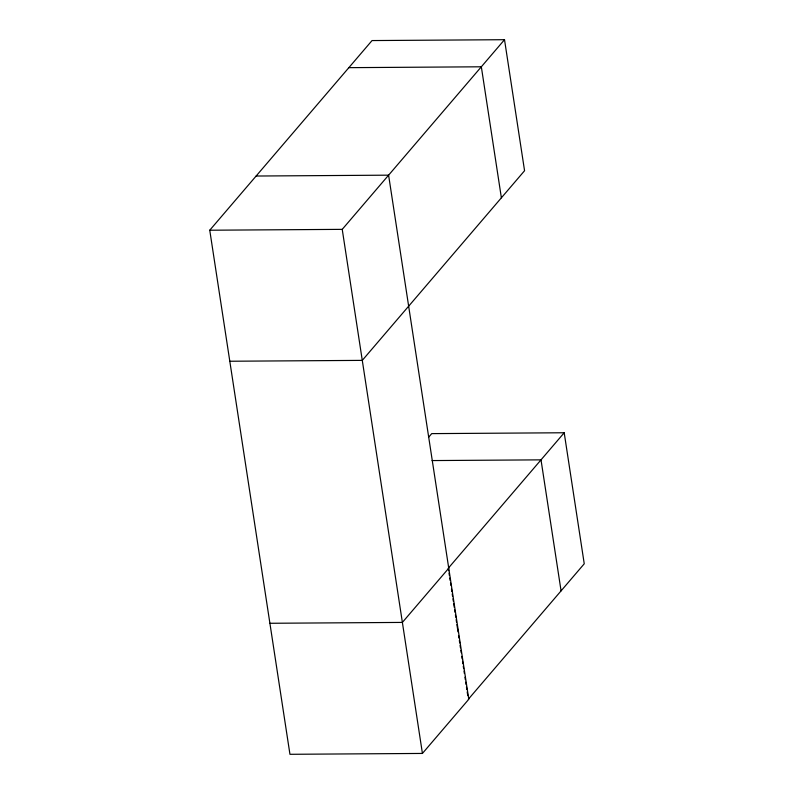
<?xml version="1.0" encoding="UTF-8"?>
<svg xmlns="http://www.w3.org/2000/svg" width="794" height="794" viewBox="0 0 794 794"><rect width="100%" height="100%" fill="white"/><g stroke="black" fill="none" stroke-linecap="round" stroke-linejoin="round"><path stroke-width="1.19" d="M256.115 176.03L388.603 175.166L468.797 699.246L422.428 753.437L289.949 754.3L209.755 230.22L372.039 40.563L504.518 39.7L524.566 170.72L362.282 360.377L229.803 361.24M209.755 230.22L342.234 229.357L504.518 39.7M428.522 437.365L431.718 433.623L564.197 432.76L584.245 563.79L468.331 699.256M564.197 432.76L448.282 568.236L448.66 570.678M448.749 568.226L402.379 622.417L269.9 623.28M348.854 67.659L481.333 66.795L501.381 197.815M432.055 460.57L541.012 459.855L561.07 590.875M449.027 573.129L449.404 575.581M449.781 578.032L450.158 580.474M450.526 582.925L450.903 585.376M451.468 589.049L451.846 591.5M452.213 593.952L452.59 596.393M452.967 598.845L453.344 601.296M453.711 603.748L454.277 607.42M454.654 609.861L455.031 612.313M455.399 614.764L455.776 617.216M456.153 619.657L456.53 622.109M456.897 624.56L458.029 631.905M458.585 635.577L458.962 638.029M459.339 640.48L459.706 642.922M460.083 645.373L460.46 647.825M460.838 650.276L461.215 652.718M461.771 656.4L462.148 658.841M462.525 661.293L462.892 663.744M463.269 666.196L463.646 668.637M464.024 671.089L464.391 673.54M464.956 677.213L465.334 679.664M465.711 682.106L466.078 684.557M466.455 687.009L466.832 689.46M467.209 691.902L467.765 695.584M342.234 229.357L422.428 753.437"/></g></svg>
